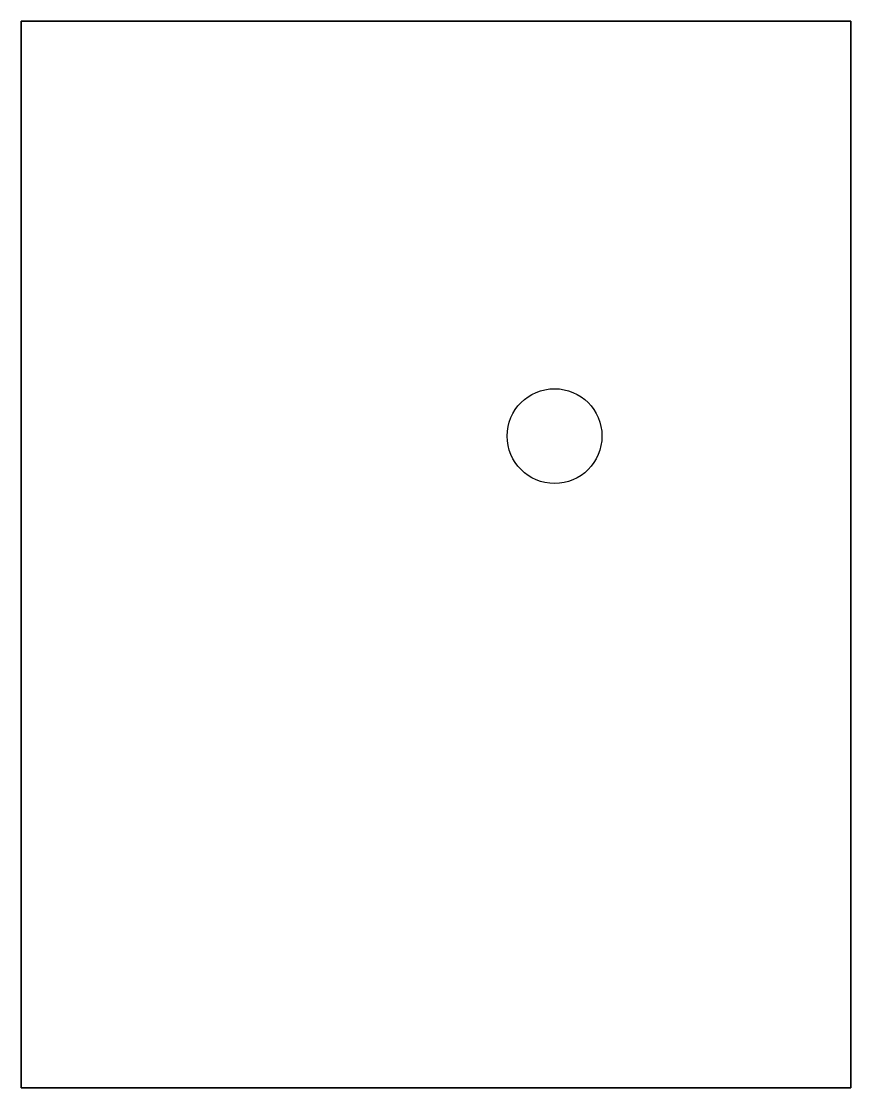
# Model space of a CAD drawing. Header units: metres. Extents: x -17.2 to 0.3, y -6.3 to -0.7.
# Drawn here: x -3.178 to 0.322, y -5.208 to -0.708 of the extents above; entities outside this region: 1.
import ezdxf

# ---------------------------------------------------------------- set-up
doc = ezdxf.new("R2010")
doc.units = ezdxf.units.M

msp = doc.modelspace()

# ---------------------------------------------------------------- linework, layer by layer
at = {"layer": 'BLOCK1_ZONE1', "color": 10}
msp.add_circle((-0.928, -2.458, 0.8), 0.2, dxfattribs=at)
at = {"layer": 'BLOCK1_ZONE1', "color": 43}
for points in [[(0.32173, -0.70763, 2.8), (0.32173, -0.70763), (-3.17827, -0.70763), (-3.17827, -0.70763, 2.8)], [(-3.17827, -0.70763, 2.8), (-3.17827, -0.70763), (-3.17827, -5.20763), (-3.17827, -5.20763, 2.8)], [(0.32173, -5.20763, 2.8), (0.32173, -5.20763), (0.32173, -0.70763), (0.32173, -0.70763, 2.8)], [(-3.17827, -5.20763, 2.8), (-3.17827, -5.20763), (0.32173, -5.20763), (0.32173, -5.20763, 2.8)]]:
    msp.add_3dface(points, dxfattribs=at)
at = {"layer": 'BLOCK1_ZONE1', "color": 8}
msp.add_3dface([(0.32173, -0.70763), (0.32173, -5.20763), (-3.17827, -5.20763), (-3.17827, -0.70763)], dxfattribs=at)
at = {"layer": 'BLOCK1_ZONE1', "color": 15}
msp.add_3dface([(-3.17827, -0.70763, 2.8), (-3.17827, -5.20763, 2.8), (0.32173, -5.20763, 2.8), (0.32173, -0.70763, 2.8)], dxfattribs=at)
at = {"layer": 'BLOCK1_ZONE1', "color": 143}
msp.add_3dface([(-2.83107, -5.20763, 1.89064), (-2.83107, -5.20763, 0.84), (-0.02547, -5.20763, 0.84), (-0.02547, -5.20763, 1.89064)], dxfattribs=at)

doc.saveas('drawing.dxf')
